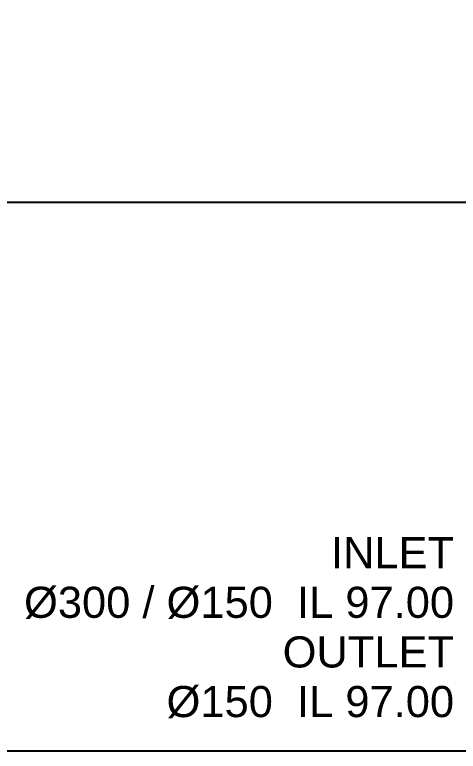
# Model space of a CAD drawing. Header units: millimetres. Extents: x -3973 to 15462, y -2134 to 3606.
# Drawn here: x -2148 to -888, y 0 to 2094 of the extents above; entities that cross this region are included whole.
import ezdxf
from ezdxf.enums import TextEntityAlignment as Align

# ---------------------------------------------------------------- set-up
doc = ezdxf.new("R2010")
doc.units = ezdxf.units.MM
doc.layers.add('ANNOTATIONS', color=7, linetype='Continuous')
doc.layers.add('DIMENSIONS', color=7, linetype='Continuous')
doc.styles.add('ARIAL', font='arial.ttf')
doc.dimstyles.get("Standard").update_dxf_attribs({"dimtxt": 2.5, "dimasz": 2.5, "dimexe": 1.25, "dimexo": 0.625, "dimtad": 1, "dimcen": 2.5, "dimazin": 3, "dimtfac": 1, "dimtmove": 0, "dimatfit": 3})

msp = doc.modelspace()

# ---------------------------------------------------------------- texts
at = {"layer": 'ANNOTATIONS', "style": 'ARIAL'}
for s, height, p in [('INLET', 88.41, (-899.6, 520.4)), ('Ø300 / Ø150  IL 97.00', 88.406, (-899.6, 379.3)), ('OUTLET', 88.41, (-899.6, 238.2)), ('Ø150  IL 97.00', 88.406, (-899.6, 97.1))]:
    msp.add_text(s, height=height, dxfattribs=at).set_placement(p, align=Align.RIGHT)

# ---------------------------------------------------------------- dimensions: what is measured, and where the dimension line sits
at = {"layer": 'DIMENSIONS'}
for base, p1, p2 in [((-3656, 0), (-158.7, 0), (-158.7, 3000)), ((-3303.3, 0), (-158.7, 0), (-158.7, 3000)), ((-2950.5, 0), (-158.7, 0), (-158.7, 3000)), ((-2597.7, 1560), (-158.7, 1560), (-158.7, 3000)), ((-2244.9, 0), (-158.7, 0), (-158.7, 1560))]:
    msp.add_linear_dim(base=base, p1=p1, p2=p2, angle=90, dimstyle='Standard', override={"dimtxt": 101.035556, "dimasz": 79.375, "dimexe": 52.916667, "dimexo": 0, "dimgap": 44.097222, "dimtad": 1, "dimtih": 0, "dimtoh": 0, "dimdec": 0, "dimtxsty": 'ARIAL', "dimclrd": 7, "dimclre": 7, "dimclrt": 7}, dxfattribs=at).render()

doc.saveas('drawing.dxf')
